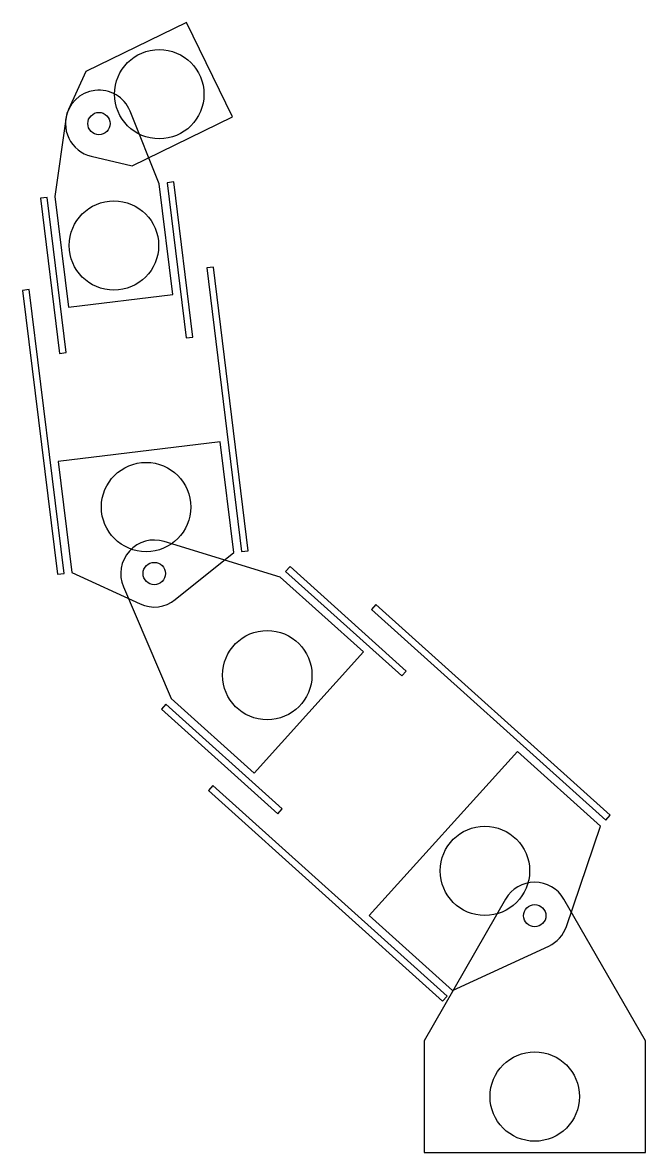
# Model space of a CAD drawing. Header units: metres. Extents: x -229 to 50, y 0 to 506.
import ezdxf

# ---------------------------------------------------------------- set-up
doc = ezdxf.new("R2010")
doc.units = ezdxf.units.M

msp = doc.modelspace()

# ---------------------------------------------------------------- linework, layer by layer
at = {"layer": 'PARAMETRIX'}
for p, q in [((-155.7877, 505.9499), (-200.7274, 484.0313)), ((-135.1842, 463.7065), (-155.7877, 505.9499)), ((-200.7274, 484.0313), (-208.5534, 466.9725)), ((-167.9387, 433.8053), (-181.0014, 466.3109)), ((-209.7775, 462.7777), (-214.5884, 428.0775)), ((-180.1239, 441.788), (-135.1842, 463.7065)), ((-198.3847, 446.1235), (-180.1239, 441.788)), ((-161.8453, 384.178), (-167.9387, 433.8053)), ((-161.4872, 434.5975), (-164.4648, 434.2319)), ((-164.4648, 434.2319), (-155.934, 364.7536)), ((-152.9563, 365.1192), (-161.4872, 434.5975)), ((-218.0623, 427.6509), (-221.0399, 427.2853)), ((-221.0399, 427.2853), (-212.5091, 357.8071)), ((-209.5315, 358.1727), (-218.0623, 427.6509)), ((-214.5884, 428.0775), (-208.4949, 378.4502)), ((-143.7093, 396.4799), (-146.6869, 396.1143)), ((-146.6869, 396.1143), (-131.0877, 269.0684)), ((-128.11, 269.434), (-143.7093, 396.4799)), ((-226.0906, 386.3648), (-229.0683, 385.9992)), ((-229.0683, 385.9992), (-213.469, 258.9533)), ((-210.4914, 259.3189), (-226.0906, 386.3648)), ((-208.4949, 378.4502), (-161.8453, 384.178)), ((-155.934, 364.7536), (-152.9563, 365.1192)), ((-212.5091, 357.8071), (-209.5315, 358.1727)), ((-140.655, 318.2692), (-213.1109, 309.3727)), ((-134.5616, 268.6419), (-140.655, 318.2692)), ((-213.1109, 309.3727), (-207.0174, 259.7454)), ((-113.8017, 257.5831), (-165.7702, 273.568)), ((-160.7757, 247.5452), (-134.5616, 268.6419)), ((-131.0877, 269.0684), (-128.11, 269.434)), ((-213.469, 258.9533), (-210.4914, 259.3189)), ((-207.0174, 259.7454), (-176.4782, 245.6172)), ((-109.4523, 262.4135), (-111.4597, 260.1841)), ((-111.4597, 260.1841), (-59.4396, 213.3449)), ((-57.4322, 215.5744), (-109.4523, 262.4135)), ((-183.9778, 253.3465), (-162.6482, 203.3335)), ((-76.6444, 224.1265), (-113.8017, 257.5831)), ((-71.0278, 245.3092), (-73.0352, 243.0797)), ((-73.0352, 243.0797), (31.7482, 148.7323)), ((33.7556, 150.9618), (-71.0278, 245.3092)), ((-125.491, 169.877), (-76.6444, 224.1265)), ((-59.4396, 213.3449), (-57.4322, 215.5744)), ((-162.6482, 203.3335), (-125.491, 169.877)), ((-164.9902, 200.7325), (-166.9976, 198.5031)), ((-166.9976, 198.5031), (-114.9774, 151.6639)), ((-112.97, 153.8934), (-164.9902, 200.7325)), ((-7.751, 179.5879), (-73.9949, 106.0165)), ((29.4062, 146.1313), (-7.751, 179.5879)), ((-143.9631, 164.3064), (-145.9705, 162.077)), ((-145.9705, 162.077), (-41.187, 67.7295)), ((-39.1796, 69.959), (-143.9631, 164.3064)), ((-114.9774, 151.6639), (-112.97, 153.8934)), ((31.7482, 148.7323), (33.7556, 150.9618)), ((14.2094, 101.1946), (29.4062, 146.1313)), ((-13.0039, 113.4766), (-49.5, 50)), ((49.5, 50), (13.0039, 113.4766)), ((-73.9949, 106.0165), (-36.8377, 72.56)), ((-36.8377, 72.56), (6.2643, 92.3707)), ((-41.187, 67.7295), (-39.1796, 69.959)), ((-49.5, 50), (-49.5, 0)), ((49.5, 0), (49.5, 50)), ((-49.5, 0), (49.5, 0))]:
    msp.add_line(p, q, dxfattribs=at)
for centre, radius in [((-167.9558, 473.8689), 20), ((-194.9196, 460.7178), 5), ((-194.9196, 460.7178), 5), ((-188.2168, 406.1277), 20), ((-173.8362, 289.0073), 20), ((-170.1802, 259.2309), 5), ((-170.1802, 259.2309), 5), ((-119.6463, 213.73), 20), ((-22.2943, 126.0739), 20), ((0, 106), 5), ((0, 106), 5), ((0, 25), 20)]:
    msp.add_circle(centre, radius, dxfattribs=at)
for centre, start, end in [((-194.9196, 460.7178), 21.8932, 172.1068), ((-194.9196, 460.7178), 155.356, 256.644), ((-170.1802, 259.2309), 72.9027, 203.0973), ((-170.1802, 259.2309), 245.1735, 308.8265), ((0, 106), 29.8969, 150.1031), ((0, 106), 294.6846, 341.3154)]:
    msp.add_arc(centre, 15, start, end, dxfattribs=at)

doc.saveas('drawing.dxf')
